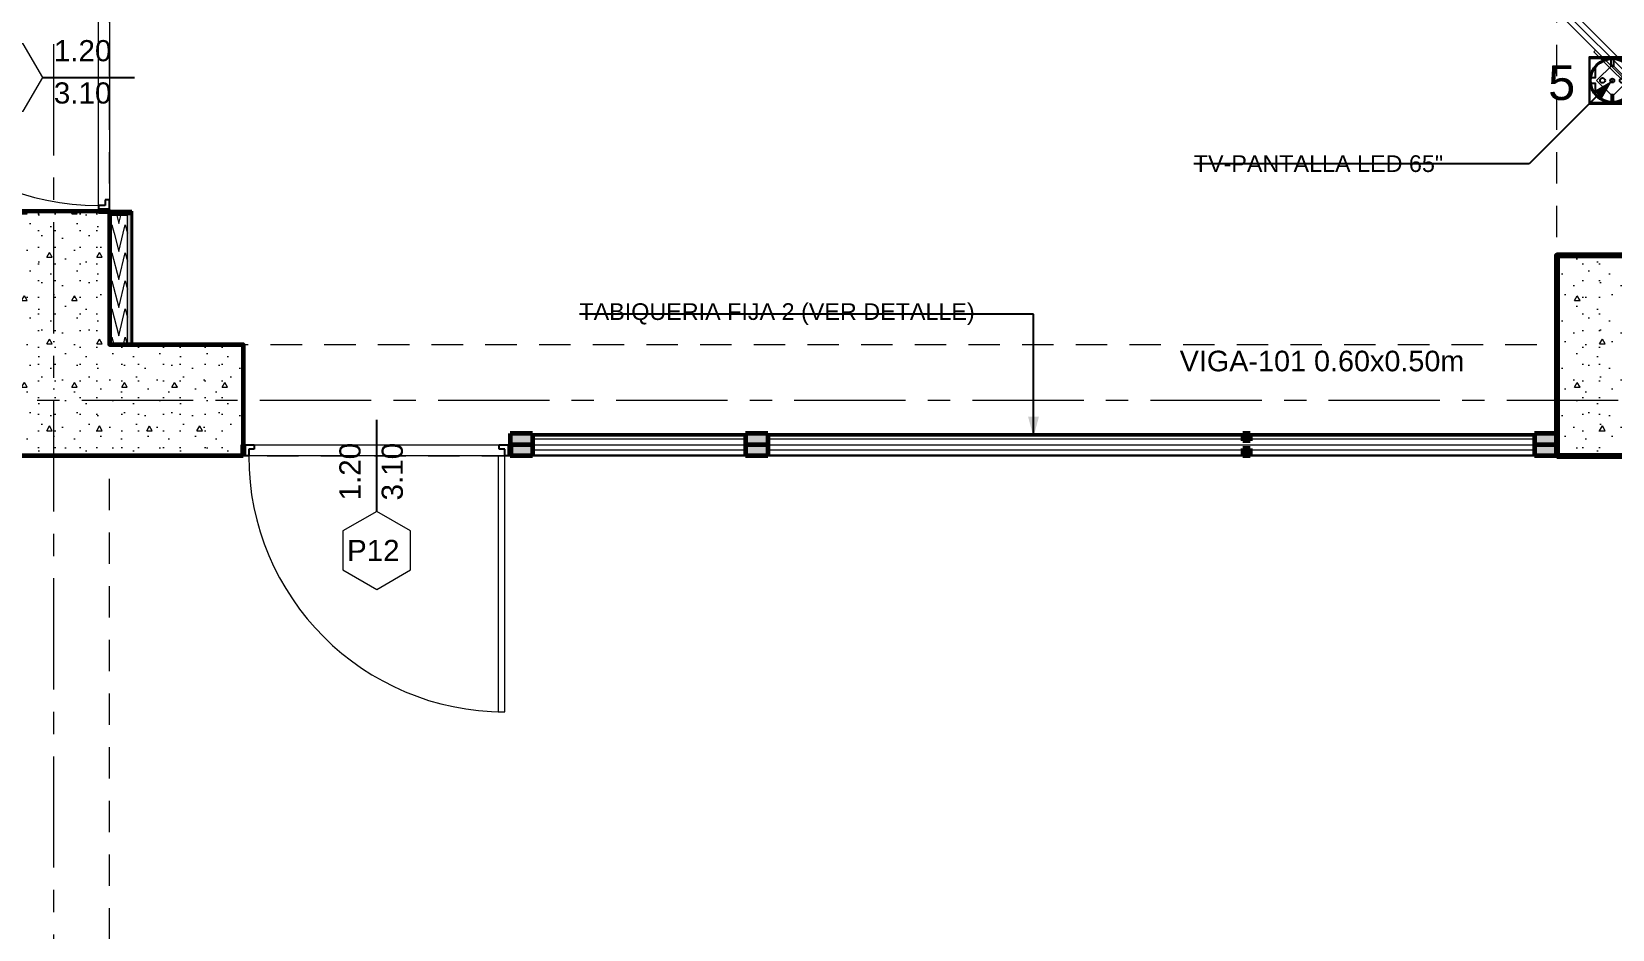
# Model space of a CAD drawing. Header units: inches. Extents: x -19 to 5698, y -728 to 92.
# Drawn here: x 393.22 to 400.32, y 27.57 to 31.61 of the extents above; entities that cross this region are included whole.
import ezdxf

# ---------------------------------------------------------------- set-up
doc = ezdxf.new("R2010")
doc.units = ezdxf.units.IN
doc.header["$MEASUREMENT"] = 0
doc.set_wipeout_variables(frame=1)
for name, pattern in [('HIDDEN', [0.375, 0.25, -0.125]), ('Hidden Line', [0.19561111164092998, 0.14111111164093, -0.05449999999999999]), ('Punto & Raya', [0.6499999999999999, 0.5, -0.07500000000000001, 0, -0.07500000000000001]), ('Wipeout_Contour', [1, 0, -1])]:
    doc.linetypes.add(name, pattern=pattern)
doc.layers.get('0').update_dxf_attribs({"color": 61})
doc.layers.add('00 conduct tomacorr', color=120, linetype='HIDDEN', lineweight=30)
doc.layers.add('00 IE LUZ EMERGENCIA', color=253, linetype='Continuous', lineweight=0)
for name, color, linetype in [('02 _ ARQ _ ALB _ Ejes Generales', 251, 'Continuous'), ('02 _ ARQ _ ALB _ Muros Interiores', 7, 'Continuous'), ('02 _ ARQ _ EQP _ Mobiliario interior', 7, 'Continuous'), ('02 _ ARQ _ ZON _ Espacio.3D', 7, 'Continuous'), ('08 _ STR _ EXT _ 06 Columnas', 7, 'Continuous'), ('08 _ STR _ EXT _ 09 Vigas', 251, 'Continuous'), ('Acabado - Muros', 7, 'Continuous'), ('Estructura - 04 MURO', 7, 'Continuous'), ('Notas - Etiquetas', 7, 'Continuous'), ('TOMA. SHUKO TECHO', 7, 'Continuous')]:
    doc.layers.add(name, color=color, linetype=linetype)
doc.styles.add('Annotative', font='arial.ttf')
doc.styles.add('Estilo_Generado_4', font='swisse.ttf')
doc.dimstyles.new('Estilo_Generado__8', dxfattribs={"dimtxt": 0.18, "dimasz": 0.0912, "dimexe": 0.18, "dimexo": 0.0625, "dimgap": 0, "dimtad": 0, "dimtih": 1, "dimtoh": 1, "dimdec": 4, "dimzin": 0, "dimdsep": 46, "dimcen": 0.09, "dimadec": 0, "dimazin": 0, "dimtfac": 1, "dimtdec": 4, "dimtmove": 0, "dimatfit": 3, "dimldrblk": 'ARROWHEAD_5', "dimfxl": 1, "dimtolj": 1, "dimtzin": 0, "dimarcsym": 0})
pattern_1 = [(0, (370.0000762104419, 1.697355855867499e-08), (0, 0.3897114317029987), [0.024375, -0.200625]), (0, (370.1125762104421, 0.1948557248573936), (0, 0.3897114317029987), [0.024375, -0.200625]), (60.00000000000014, (370.0000762104419, 1.697355855867499e-08), (-0.3375000000000016, 0.1948557158514986), [0.024375, -0.200625]), (60.00000000000014, (370.2250762104418, 1.697355855867499e-08), (-0.3375000000000016, 0.1948557158514986), [0.024375, -0.200625]), (120.0000000000003, (370.0244512095478, 1.697355855867499e-08), (0.3375000000000002, 0.1948557158515009), [0.02437499999999999, -0.2006249999999999]), (120.0000000000003, (370.2494512140183, 1.697355855867499e-08), (0.3375000000000002, 0.1948557158515009), [0.02437499999999999, -0.2006249999999999]), (0, (370.0000762104419, 0.03750001697355856), (0, 0.075), [0, -0.075, 0, -0.1125]), (44.99999999999999, (370.0375762104418, 0.03750001697355856), (-0.05303300858899104, 0.05303300858899108), [0, -0.05624999999999999, 0, -0.09375])]
pattern_2 = [(0, (370.0000762104419, 1.697355855867499e-08), (0, 0.0300000011921), [])]

# ---------------------------------------------------------------- blocks, each defined once
blk = doc.blocks.new('*X256', base_point=(3216.236096783851, 0))
at = {"layer": 'Estructura - 04 MURO', "color": 9, "linetype": 'Continuous', "lineweight": 5}
for p, q in [((3239.807310342504, 30.70011134548571), (3239.807686443926, 30.70172990826581)), ((3239.821968189208, 30.71601165354765), (3239.826228663913, 30.70011134548571)), ((3239.867310342504, 30.70011134548571), (3239.876096783851, 30.73792403665329)), ((3239.876096783851, 30.73792403665329), (3239.886067881146, 30.70071139493928))]:
    blk.add_line(p, q, dxfattribs=at)
blk = doc.blocks.new('*X257', base_point=(3216.236096783851, 0))
at = {"layer": 'Estructura - 04 MURO', "color": 9, "linetype": 'Continuous', "lineweight": 5}
for p, q in [((3239.838554326765, 30.78011134548578), (3239.848230332625, 30.744)), ((3239.848230332625, 30.744), (3239.856621436492, 30.78011134548578)), ((3239.807686443926, 30.70172990826581), (3239.816096783851, 30.73792403665329)), ((3239.816096783851, 30.73792403665329), (3239.821968189208, 30.71601165354765))]:
    blk.add_line(p, q, dxfattribs=at)
blk = doc.blocks.new('*X258', base_point=(3216.236096783851, 0))
at = {"layer": 'Estructura - 04 MURO', "color": 9, "linetype": 'Continuous', "lineweight": 5}
for p, q in [((3239.806067874064, 30.69476434850034), (3239.807310341635, 30.70011134174463)), ((3239.826228664915, 30.70011134174463), (3239.848230332625, 30.61800000000001)), ((3239.848230332625, 30.61800000000001), (3239.867310341634, 30.70011134174463)), ((3239.806067874064, 30.56876434850034), (3239.816096783851, 30.6119240366533)), ((3239.816096783851, 30.6119240366533), (3239.848230332625, 30.49200000000001)), ((3239.848230332625, 30.49200000000001), (3239.876096783851, 30.6119240366533)), ((3239.876096783851, 30.6119240366533), (3239.886067875563, 30.57471141577757)), ((3239.806067874064, 30.44276434850034), (3239.816096783851, 30.4859240366533)), ((3239.816096783851, 30.4859240366533), (3239.848230332625, 30.36600000000001)), ((3239.848230332625, 30.36600000000001), (3239.876096783851, 30.4859240366533)), ((3239.876096783851, 30.4859240366533), (3239.886067875563, 30.44871141577757)), ((3239.806067874064, 30.31676434850034), (3239.816096783851, 30.3599240366533)), ((3239.816096783851, 30.3599240366533), (3239.848230332625, 30.24000000000001)), ((3239.848230332625, 30.24000000000001), (3239.876096783851, 30.3599240366533)), ((3239.876096783851, 30.3599240366533), (3239.886067875563, 30.32271141577757)), ((3239.808218930638, 30.20002147942529), (3239.816096783851, 30.2339240366533)), ((3239.816096783851, 30.2339240366533), (3239.825182208769, 30.20001676925174)), ((3239.868215059615, 30.20000482037049), (3239.876096783851, 30.2339240366533)), ((3239.876096783851, 30.2339240366533), (3239.885186673169, 30.20000010788245))]:
    blk.add_line(p, q, dxfattribs=at)
blk = doc.blocks.new('ARROWHEAD_5')
at = {"linetype": 'Continuous', "lineweight": 0}
blk.add_hatch(color=0, dxfattribs=at).paths.add_polyline_path([(-1, 0.2679), (0, 0), (-1, -0.2679)])
at = {"color": 0, "linetype": 'Continuous', "lineweight": 0}
blk.add_line((0, 0), (-1, 0), dxfattribs=at)
blk = doc.blocks.new('TOMA. SHOKU TECHO')
at = {"true_color": 0x4554a5}
h = blk.add_hatch(dxfattribs=at)
h.set_pattern_fill('ANSI31', color=175, scale=0.6699999999999999)
h.set_pattern_definition([(45, (0, 0), (-1.504192900279083, 1.504192900279083), [])])
edge = h.paths.add_edge_path()
edge.add_arc((53448.70922166873, 40916.3602604441), 0.01114386347749486, 0, 360)
edge = h.paths.add_edge_path()
edge.add_arc((53448.70940179497, 40916.31596919159), 0.008972958655024857, 0, 360)
edge = h.paths.add_edge_path()
edge.add_arc((53448.70922166873, 40916.27203819154), 0.01114386347209954, 0, 360)
at = {"color": 5}
for points in [[(53448.8136455811, 40916.21136515401), (53448.8136455811, 40916.51136515402), (53448.60479775638, 40916.51136515402), (53448.60479775638, 40916.21136515401), (53448.8136455811, 40916.21136515401)], [(53448.6047977574, 40916.41942571459), (53448.6047977574, 40916.21287292105), (53448.81364558211, 40916.21287292105), (53448.81364558211, 40916.41942571459), (53448.6047977574, 40916.41942571459)], [(53448.6082403082, 40916.41713068356), (53448.81020302926, 40916.41713068356), (53448.81020302926, 40916.21516795208), (53448.6082403082, 40916.21516795208), (53448.6082403082, 40916.41713068356)], [(53448.65235337933, 40916.39392419832), (53448.69761347801, 40916.39392419832), (53448.69761347801, 40916.41179545916)], [(53448.72082985945, 40916.41179545916), (53448.72082985945, 40916.39392419832), (53448.76608995897, 40916.39392419832)], [(53448.6130486636, 40916.32195341338), (53448.64537661875, 40916.32195341338), (53448.64537661875, 40916.31034522227), (53448.6130486636, 40916.31034522227)], [(53448.80539467387, 40916.32195341338), (53448.77306672077, 40916.32195341338), (53448.77306672077, 40916.31034522227), (53448.80539467387, 40916.31034522227)], [(53448.65235337868, 40916.23837443731), (53448.69761347802, 40916.23837443731), (53448.69761347801, 40916.22050317647)], [(53448.72082985945, 40916.22050317647), (53448.72082985945, 40916.23837443731), (53448.76608996018, 40916.23837443731)]]:
    blk.add_lwpolyline(points, dxfattribs=at)
for centre, radius in [((53448.70922166873, 40916.31614931788), 0.1009912627321158), ((53448.70922166873, 40916.31614931788), 0.09634798627768383), ((53448.70922166873, 40916.3602604441), 0.01114386347749486), ((53448.70940179497, 40916.31596919159), 0.008972958655024857), ((53448.70922166873, 40916.27203819154), 0.01114386347209954)]:
    blk.add_circle(centre, radius, dxfattribs=at)
at = {"color": 244, "true_color": 0x991b1e}
blk.add_text('T', height=0.1004643857377232, rotation=90, dxfattribs=at).set_placement((53448.75470841997, 40916.42134817586))

msp = doc.modelspace()

# ---------------------------------------------------------------- hatches: boundary and pattern name
at = {"layer": '08 _ STR _ EXT _ 06 Columnas', "linetype": 'Continuous', "lineweight": 9}
h = msp.add_hatch(dxfattribs=at)
h.set_pattern_fill('HORMIGÓN_EN_MASA_0002', style=0, pattern_type=2)
h.set_pattern_definition(pattern_1)
h.paths.add_polyline_path([(394.1700471630415, 29.7000003216362), (394.170047163042, 30.19985548956805), (393.5700473077368, 30.20002208735171), (393.5700473077372, 30.80011136245927), (393.0700473158818, 30.80016399266724), (393.0700473158809, 29.70000032163695)])
h = msp.add_hatch(dxfattribs=at)
h.set_pattern_fill('HORMIGÓN_EN_MASA_0002', style=0, pattern_type=2)
h.set_pattern_definition(pattern_1)
h.paths.add_polyline_path([(400.0700621145561, 29.7000003216344), (400.5700622500485, 29.7000003216344), (400.5700622500485, 30.60000097444821), (400.0700621145561, 30.60000097444821)])
at = {"layer": 'Estructura - 04 MURO', "linetype": 'Continuous', "lineweight": 9}
for points in [[(393.6500473021538, 30.80011136878805), (393.5700473006555, 30.80011136878805), (393.5700473006555, 30.78011136021658), (393.6500473021538, 30.78011136021658)], [(393.6700473107253, 30.78011136021658), (393.6500473021538, 30.78011136021658), (393.6500473021538, 30.19999988017357), (393.6700473107253, 30.19999432269848)], [(393.6500473077372, 30.78011136245931), (393.6700473077371, 30.78011136245931), (393.6700473077371, 30.80011136245932)], [(393.6500473077372, 30.78011136245931), (393.6700473077376, 30.80011136245935), (393.6500473077372, 30.80011136245935)]]:
    msp.add_hatch(color=250, dxfattribs=at).paths.add_polyline_path(points)

# ---------------------------------------------------------------- linework, layer by layer
at = {"layer": '00 conduct tomacorr'}
msp.add_arc((402.5725388089691, 34.52242228380248), 3.092525585590062, 204.9452754449632, 259.0154085682516, dxfattribs=at)
at = {"layer": '02 _ ARQ _ ALB _ Ejes Generales', "color": 251, "linetype": 'Punto & Raya', "lineweight": 13, "true_color": 0x636466}
for p, q in [((393.3200621196261, 3.050006308712348), (393.3200621196261, 44.9000002956354)), ((375.8454747626183, 29.95000032164161), (424.5700551342866, 29.95000032164161))]:
    msp.add_line(p, q, dxfattribs=at)
at = {"layer": '02 _ ARQ _ ALB _ Muros Interiores', "color": 152, "linetype": 'Continuous', "lineweight": 25}
for p, q in [((393.2700473077375, 31.40011136245927), (393.6825473077374, 31.40011136245927)), ((394.7700471630419, 29.45000032163695), (394.7700471630419, 29.86250032163695))]:
    msp.add_line(p, q, dxfattribs=at)
at = {"layer": '02 _ ARQ _ ALB _ Muros Interiores', "color": 165, "linetype": 'Continuous', "lineweight": 25}
for p, q in [((393.5500473077373, 30.82511136245927), (393.5200473077375, 30.82511136245927)), ((393.5200473077375, 30.82511136245927), (393.5200473077375, 30.80011136245927)), ((393.5700473077372, 30.85011136245927), (393.5500473077373, 30.85011136245927)), ((393.5500473077373, 30.85011136245927), (393.5500473077373, 30.82511136245927)), ((393.5700473077372, 30.80011136245927), (393.5700473077372, 30.85011136245927)), ((393.5200473077375, 30.80011136245927), (393.5700473077372, 30.80011136245927)), ((394.170047163042, 29.70000032163695), (394.170047163042, 29.75000032163695)), ((394.170047163042, 29.75000032163695), (394.2200471630417, 29.75000032163695)), ((394.2200471630417, 29.75000032163695), (394.2200471630417, 29.73000032163695)), ((395.3200471630421, 29.73000032163695), (395.3200471630421, 29.75000032163695)), ((395.3200471630421, 29.75000032163695), (395.3700471630418, 29.75000032163695)), ((395.3700471630418, 29.75000032163695), (395.3700471630418, 29.70000032163695)), ((394.1950471630421, 29.70000032163695), (394.170047163042, 29.70000032163695)), ((394.2200471630417, 29.73000032163695), (394.1950471630421, 29.73000032163695)), ((394.1950471630421, 29.73000032163695), (394.1950471630421, 29.70000032163695)), ((395.3450471630417, 29.73000032163695), (395.3200471630421, 29.73000032163695)), ((395.3450471630417, 29.70000032163695), (395.3450471630417, 29.73000032163695)), ((395.3700471630418, 29.70000032163695), (395.3450471630417, 29.70000032163695))]:
    msp.add_line(p, q, dxfattribs=at)
at = {"layer": '02 _ ARQ _ ALB _ Muros Interiores', "color": 7, "linetype": 'Continuous', "lineweight": 80}
for p, q in [((393.5700473077372, 30.80011136245927), (393.5200473077375, 30.80011136245927)), ((393.5700473077372, 30.80011136245927), (393.5200473077375, 30.80011136245927)), ((393.5700473077372, 30.80011136245927), (393.5200473077375, 30.80011136245927)), ((394.170047163042, 29.75000032163695), (394.170047163042, 29.70000032163695)), ((394.170047163042, 29.75000032163695), (394.170047163042, 29.70000032163695)), ((394.170047163042, 29.75000032163695), (394.170047163042, 29.70000032163695)), ((395.3700471630418, 29.75000032163695), (395.3700471630418, 29.70000032163695)), ((395.3700471630418, 29.75000032163695), (395.3700471630418, 29.70000032163695)), ((395.3700471630418, 29.75000032163695), (395.3700471630418, 29.70000032163695))]:
    msp.add_line(p, q, dxfattribs=at)
at = {"layer": '02 _ ARQ _ ALB _ Muros Interiores', "color": 165, "linetype": 'Continuous', "lineweight": 15}
for p, q in [((395.3450471630417, 29.70000032163695), (395.315047163042, 29.70000032163695)), ((395.315047163042, 29.70000032163695), (395.315047163042, 28.55000032163695)), ((395.3450471630417, 28.55000032163695), (395.3450471630417, 29.70000032163695)), ((395.315047163042, 28.55000032163695), (395.3450471630417, 28.55000032163695))]:
    msp.add_line(p, q, dxfattribs=at)
at = {"layer": '02 _ ARQ _ ALB _ Muros Interiores', "color": 251, "linetype": 'Continuous', "lineweight": 13, "flags": 128}
for points in [[(392.9200473077371, 31.40011136245927), (393.0075473077372, 31.24855691679699), (393.1825473077374, 31.24855691679699), (393.2700473077375, 31.40011136245927), (393.1825473077374, 31.55166580812154), (393.0075473077372, 31.55166580812154)], [(394.7700471630419, 29.10000032163694), (394.9216016087043, 29.18750032163695), (394.9216016087043, 29.36250032163695), (394.7700471630419, 29.45000032163695), (394.6184927173795, 29.36250032163695), (394.6184927173795, 29.18750032163695)]]:
    msp.add_lwpolyline(points, close=True, dxfattribs=at)
at = {"layer": '02 _ ARQ _ ALB _ Muros Interiores', "color": 165, "linetype": 'Continuous', "lineweight": 15}
for centre, radius in [((393.5200473077375, 31.97511136245927), 1.15), ((395.3450471630417, 29.70000032163695), 1.149999999999999)]:
    msp.add_arc(centre, radius, 180, 270, dxfattribs=at)
at = {"layer": '02 _ ARQ _ EQP _ Mobiliario interior', "color": 175, "linetype": 'Continuous', "lineweight": 13}
msp.add_line((399.8449707505306, 31.95676855821088), (400.8902248704312, 30.91167413208016), dxfattribs=at)
at = {"layer": '02 _ ARQ _ EQP _ Mobiliario interior', "color": 175, "linetype": 'Continuous', "lineweight": 13, "flags": 128}
for points in [[(399.8626470695094, 31.97444757818798), (400.90790118941, 30.92935315205727), (400.8902248704312, 30.91167413208016), (400.6112350214771, 31.15526871863574), (400.0886079615266, 31.67781593170109), (399.8449707505306, 31.95676855821088)], [(400.2438473716393, 31.5226002390427), (400.4559956113644, 31.31048441129412), (400.4489250837728, 31.30341280330328), (400.2367768440477, 31.51552863105186)], [(400.3198663472413, 31.45719866911964), (400.3905824271496, 31.38649339320345), (400.3198771512334, 31.31577731329502), (400.249161071325, 31.38648258921122)]]:
    msp.add_lwpolyline(points, close=True, dxfattribs=at)
at = {"layer": '02 _ ARQ _ ZON _ Espacio.3D', "color": 254, "linetype": 'Continuous', "lineweight": 0, "flags": 128}
for points in [[(407.0700621047754, 39.40000029563056), (406.8700471599318, 39.4000003766991), (406.8700471598354, 39.75049862504318), (405.6791387396438, 39.75049862790377), (405.677486650643, 40.90000649168866), (400.8252900988841, 40.90000644920668), (400.8252901120177, 39.90000029373129), (400.9700621145639, 39.90000029563262), (400.9700621145635, 39.40000029563277), (400.5700621145634, 39.40000029563308), (400.5700621145638, 39.0000002956329), (400.0700621145634, 39.00000029563324), (400.0700621145634, 39.65000029563293), (393.570062119637, 39.65000029563514), (393.5700473077368, 30.20002208735171), (394.170047163042, 30.19985548956805), (394.170047163042, 29.74985548956805), (400.0700331923349, 29.75000025030533), (400.0700621145561, 30.60000097444821), (400.5700622500485, 30.60000097444821), (400.5700331923349, 29.75000025030556), (407.0696833399793, 29.75000025030556)], [(393.0700473158818, 30.80016399266724), (393.5200840628286, 30.80011156596124), (393.520084062834, 39.0000003619866), (393.070062119637, 39.00000029563557)], [(421.420077084535, 26.99999999187103), (421.4200770845359, 29.70000023508712), (393.0700473158809, 29.70000032163695)]]:
    msp.add_lwpolyline(points, dxfattribs=at)
at = {"layer": '08 _ STR _ EXT _ 06 Columnas', "color": 7, "linetype": 'Continuous', "lineweight": 60, "flags": 128}
msp.add_lwpolyline([(394.1700471630415, 29.7000003216362), (393.0700473158809, 29.70000032163695), (393.0700473158818, 30.80016399266724), (393.5700473077372, 30.80011136245927), (393.5700473077368, 30.20002208735171), (394.170047163042, 30.19985548956805)], close=True, dxfattribs=at)
at = {"layer": '08 _ STR _ EXT _ 06 Columnas', "color": 7, "linetype": 'Continuous', "lineweight": 80, "flags": 128}
msp.add_lwpolyline([(400.0700621145561, 29.7000003216344), (400.5700622500485, 29.7000003216344), (400.5700622500485, 30.60000097444821), (400.0700621145561, 30.60000097444821)], close=True, dxfattribs=at)
at = {"layer": '08 _ STR _ EXT _ 09 Vigas', "color": 251, "linetype": 'Hidden Line', "lineweight": 13, "true_color": 0x636466}
for p, q in [((393.5700621196338, 30.20000032163678), (393.570062119637, 39.40000029563514)), ((400.0700551383866, 30.20000033279388), (400.0700551383898, 39.40000029563293)), ((393.5700620781954, 30.20000032163678), (400.0700551383866, 30.20000032163457)), ((393.5700621196297, 17.40000014876409), (393.5700621196338, 29.70000032163678)), ((400.5700551383866, 29.7000003216344), (400.0700551383866, 29.70000032163457))]:
    msp.add_line(p, q, dxfattribs=at)
at = {"layer": 'Acabado - Muros', "color": 7, "linetype": 'Continuous', "lineweight": 60}
for p, q in [((395.3700469257042, 29.80000069774836), (395.3700469257042, 29.75000069774836)), ((395.3700470733165, 29.75000032163459), (395.3700470733165, 29.70000032163459)), ((400.0700619437539, 29.8000020854453), (400.0700619437539, 29.7500020854453)), ((400.0700621983119, 29.75000032163458), (400.0700621983119, 29.70000032163458))]:
    msp.add_line(p, q, dxfattribs=at)
at = {"layer": 'Estructura - 04 MURO', "color": 143, "linetype": 'Continuous', "lineweight": 5}
for p, q in [((393.6500473021538, 30.78011136021658), (393.5700473006555, 30.78011136021658)), ((393.6500473021538, 30.70011135871819), (393.6500473021538, 30.78011136021658)), ((393.6500473021538, 30.70011135871819), (393.6500473021538, 30.78011136021658)), ((393.6500473021538, 30.19999988017357), (393.6500473021538, 30.70011135871819))]:
    msp.add_line(p, q, dxfattribs=at)
at = {"layer": 'Estructura - 04 MURO', "color": 7, "linetype": 'Continuous', "lineweight": 40, "flags": 128}
for points in [[(393.6700473077371, 30.80011136245932), (393.5700473077372, 30.80011136245927)], [(393.6700473077371, 30.80011136245932), (393.6700473077371, 30.78011136245932)], [(393.6700473077371, 30.19985548956805), (393.6700473077371, 30.78011136245932)]]:
    msp.add_lwpolyline(points, dxfattribs=at)

# ---------------------------------------------------------------- block references
at = {"layer": 'Estructura - 04 MURO', "color": 7, "lineweight": 80}
for name in ['*X257', '*X258', '*X256']:
    msp.add_blockref(name, (370.0000762104419, 1.697355855867499e-08), dxfattribs=at)
at = {"layer": 'TOMA. SHUKO TECHO', "rotation": 270}
msp.add_blockref('TOMA. SHOKU TECHO', (-40515.99627857324, 53480.09570965013), dxfattribs=at)

# ---------------------------------------------------------------- texts
at = {"layer": '00 IE LUZ EMERGENCIA', "style": 'Annotative'}
msp.add_attdef('5', (400.0315812129697, 31.29879231436939, 4.350547374548652e-06), '', height=0.1562228160763517, dxfattribs=at)
at = {"layer": '02 _ ARQ _ ALB _ Muros Interiores', "color": 5, "lineweight": 25, "char_height": 0.095, "attachment_point": 7, "style": 'Estilo_Generado_4'}
for s, insert in [('\\A1;{\\pql;\\pt0;\\fSwis721 Ex BT|b0|i0|c0|p34;1.20\\fSwis721 Ex BT|b0|i0|c0|p34;\\A1{\\H.66x;\\S^  ;}\\fSwis721 Ex BT|b0|i0|c0|p34;\\fSwis721 Ex BT|b0|i0|c0|p34;}', (393.3200473077372, 31.44513614817355)), ('\\A1;{\\pql;\\pt0;\\fSwis721 Ex BT|b0|i0|c0|p34;3.10\\fSwis721 Ex BT|b0|i0|c0|p34;\\A1{\\H.66x;\\S^  ;}\\fSwis721 Ex BT|b0|i0|c0|p34;\\fSwis721 Ex BT|b0|i0|c0|p34;}', (393.3200473077372, 31.25513614817356)), ('\\A1;{\\pql;\\pt0;\\fSwis721 Ex BT|b0|i0|c0|p34;P12\\fSwis721 Ex BT|b0|i0|c0|p34;\\fSwis721 Ex BT|b0|i0|c0|p34;\\fSwis721 Ex BT|b0|i0|c0|p34;}', (394.6367214130419, 29.22750053592266))]:
    msp.add_mtext(s, dxfattribs=dict(at, insert=insert))
at = {"layer": '02 _ ARQ _ ALB _ Muros Interiores', "color": 5, "lineweight": 25, "char_height": 0.095, "attachment_point": 7, "rotation": 90, "style": 'Estilo_Generado_4'}
for s, insert in [('\\A1;{\\pql;\\pt0;\\fSwis721 Ex BT|b0|i0|c0|p34;1.20\\fSwis721 Ex BT|b0|i0|c0|p34;\\A1{\\H.66x;\\S^  ;}\\fSwis721 Ex BT|b0|i0|c0|p34;\\fSwis721 Ex BT|b0|i0|c0|p34;}', (394.7250223773276, 29.50000032163695)), ('\\A1;{\\pql;\\pt0;\\fSwis721 Ex BT|b0|i0|c0|p34;3.10\\fSwis721 Ex BT|b0|i0|c0|p34;\\A1{\\H.66x;\\S^  ;}\\fSwis721 Ex BT|b0|i0|c0|p34;\\fSwis721 Ex BT|b0|i0|c0|p34;}', (394.9150223773277, 29.50000032163695))]:
    msp.add_mtext(s, dxfattribs=dict(at, insert=insert))
at = {"layer": 'Notas - Etiquetas', "color": 5, "linetype": 'Continuous', "lineweight": 35, "insert": (398.4397076453938, 31.01232962765331), "char_height": 0.07500000000000001, "attachment_point": 4, "style": 'Estilo_Generado_4'}
msp.add_mtext('\\A1;{\\pql;\\fSwis721 Ex BT|b0|i0|c0|p34;TV-PANTALLA LED 65"}', dxfattribs=at)
at = {"layer": 'Notas - Etiquetas', "color": 171, "linetype": 'Continuous', "lineweight": 13, "insert": (395.6804539657473, 30.33682340338511), "char_height": 0.07500000000000001, "attachment_point": 4, "rotation": 1.6916792253085545e-05, "style": 'Estilo_Generado_4'}
msp.add_mtext('\\A1;{\\pql;\\fSwis721 Ex BT|b0|i0|c0|p34;TABIQUERIA FIJA 2 (VER DETALLE)\\fSwis721 Ex BT|b0|i0|c0|p34; }', dxfattribs=at)
at = {"layer": 'Notas - Etiquetas', "color": 171, "linetype": 'Continuous', "lineweight": 13, "insert": (398.3766263819275, 30.17243003592035), "char_height": 0.09250000000000001, "attachment_point": 1, "style": 'Estilo_Generado_4'}
msp.add_mtext('\\A1;{\\pql;\\fSwis721 Ex BT|b0|i0|c0|p34;VIGA-101\\fSwis721 Ex BT|b0|i0|c0|p34; \\fSwis721 Ex BT|b0|i0|c0|p34;0.60\\fSwis721 Ex BT|b0|i0|c0|p34;x\\fSwis721 Ex BT|b0|i0|c0|p34;0.50\\fSwis721 Ex BT|b0|i0|c0|p34;m}', dxfattribs=at)

# ---------------------------------------------------------------- leaders
at = {"layer": 'Notas - Etiquetas', "color": 144, "linetype": 'Continuous', "lineweight": 13, "annotation_type": 0, "has_hookline": 1, "hookline_direction": 1, "text_width": 1.25709939148073}
msp.add_leader([(400.3198717492373, 31.38648799120733), (399.9466904571118, 31.01232962765331), (398.4397076453938, 31.01232962765331)], dimstyle='Estilo_Generado__8', dxfattribs=at)

# ---------------------------------------------------------------- next in the draw order: wipeouts: each hides what was drawn before it
at = {"color": 254, "linetype": 'Wipeout_Contour', "lineweight": 0, "ltscale": 12969.2833440799}
msp.add_wipeout([(395.4700470672096, 29.75000032791121), (395.4700470672096, 29.700000321634594), (396.42698888740046, 29.700000321634594), (396.42698888740046, 29.75000032791121)], dxfattribs=at).dxf.layer = 'Acabado - Muros'
at = {"color": 254, "linetype": 'Wipeout_Contour', "lineweight": 0, "ltscale": 19464.98073727224}
msp.add_wipeout([(396.5269888730281, 29.750000329879533), (396.5269888730281, 29.70000032163458), (398.66048889296684, 29.70000032163458), (398.66048889296684, 29.733000312871557), (398.6769888724438, 29.733000312871557), (398.6769888724438, 29.750000329879533)], dxfattribs=at).dxf.layer = 'Acabado - Muros'

# ---------------------------------------------------------------- next in the draw order: linework, layer by layer
at = {"layer": 'Acabado - Muros', "color": 251, "linetype": 'Continuous', "lineweight": 13, "flags": 128}
for points in [[(395.4700470672096, 29.75000032163459), (396.4269888842036, 29.75000032163459)], [(395.4700470672096, 29.70000032163459), (396.4269888842055, 29.70000032163459)]]:
    msp.add_lwpolyline(points, dxfattribs=at)

# ---------------------------------------------------------------- next in the draw order: leaders
at = {"layer": 'Notas - Etiquetas', "color": 144, "linetype": 'Continuous', "lineweight": 13, "annotation_type": 0, "has_hookline": 1, "hookline_direction": 1, "text_width": 1.94817444219067, "horizontal_direction": (0.9999999999999566, 2.952537236922084e-07, 0)}
msp.add_leader([(397.7200546284648, 29.78500139159688), (397.7200544628317, 30.33682399057834), (395.6804539657473, 30.33682340338511)], dimstyle='Estilo_Generado__8', dxfattribs=at)

# ---------------------------------------------------------------- next in the draw order: wipeouts: each hides what was drawn before it
at = {"color": 254, "linetype": 'Wipeout_Contour', "lineweight": 0, "ltscale": 19473.8916413287}
msp.add_wipeout([(398.6769888818792, 29.73300031698541), (398.6934888795547, 29.73300031698541), (398.6934888795547, 29.700000321634583), (399.9700618832019, 29.700000321634583), (399.9700618832019, 29.750000326417155), (398.6769888818792, 29.750000326417155)], dxfattribs=at).dxf.layer = 'Acabado - Muros'

# ---------------------------------------------------------------- next in the draw order: linework, layer by layer
at = {"layer": 'Acabado - Muros', "color": 251, "linetype": 'Continuous', "lineweight": 13, "flags": 128}
for points in [[(396.5269888842054, 29.75000032163459), (398.6769888842041, 29.75000032163458), (399.9700618832021, 29.75000032163458)], [(396.5269888842035, 29.70000032163459), (398.6604888842035, 29.70000032163458)], [(398.6934888842015, 29.70000032163458), (399.9700618832021, 29.70000032163458)]]:
    msp.add_lwpolyline(points, dxfattribs=at)

# ---------------------------------------------------------------- next in the draw order: wipeouts: each hides what was drawn before it
at = {"color": 254, "linetype": 'Wipeout_Contour', "lineweight": 0, "ltscale": 12969.28297706224}
msp.add_wipeout([(396.4269888842043, 29.70500032163458), (396.4269888842043, 29.72500032163458), (395.47004700614184, 29.72500032163458), (395.47004700614184, 29.70500032163458)], dxfattribs=at).dxf.layer = 'Acabado - Muros'

# ---------------------------------------------------------------- next in the draw order: hatches: boundary and pattern name
at = {"layer": 'Acabado - Muros', "linetype": 'Continuous', "lineweight": 0}
msp.add_hatch(color=254, dxfattribs=at).paths.add_polyline_path([(395.4700470733164, 29.70000032163459), (395.4700470733164, 29.75000032163459), (395.3700470733165, 29.75000032163459), (395.3700470733165, 29.70000032163459)])

# ---------------------------------------------------------------- next in the draw order: linework, layer by layer
at = {"layer": 'Acabado - Muros', "color": 7, "linetype": 'Continuous', "lineweight": 60}
for p, q in [((395.4700470733164, 29.75000032163459), (395.3700470733165, 29.75000032163459)), ((395.4700470733164, 29.75000032163459), (395.4700470733164, 29.70000032163459)), ((396.4269888842041, 29.75000032163459), (396.4269888842041, 29.70000032163459)), ((395.4700470733164, 29.70000032163459), (395.3700470733165, 29.70000032163459))]:
    msp.add_line(p, q, dxfattribs=at)
at = {"layer": 'Acabado - Muros', "color": 7, "linetype": 'Continuous', "lineweight": 13, "flags": 128}
msp.add_lwpolyline([(396.4269888842041, 29.70500032163458), (396.4269888842041, 29.72500032163458), (395.4700470061416, 29.72500032163458), (395.4700470061416, 29.70500032163458)], close=True, dxfattribs=at)

# ---------------------------------------------------------------- next in the draw order: wipeouts: each hides what was drawn before it
at = {"color": 254, "linetype": 'Wipeout_Contour', "lineweight": 0, "ltscale": 12975.86358123034}
msp.add_wipeout([(398.6604888842039, 29.70500032163458), (398.6604888842039, 29.72500032163458), (396.526988884204, 29.72500032163458), (396.526988884204, 29.705000321634582)], dxfattribs=at).dxf.layer = 'Acabado - Muros'

# ---------------------------------------------------------------- next in the draw order: hatches: boundary and pattern name
at = {"layer": 'Acabado - Muros', "linetype": 'Continuous', "lineweight": 0}
msp.add_hatch(color=254, dxfattribs=at).paths.add_polyline_path([(396.526988884204, 29.75000032163459), (396.4269888842041, 29.75000032163459), (396.4269888842041, 29.70000032163459), (396.526988884204, 29.70000032163459)])

# ---------------------------------------------------------------- next in the draw order: linework, layer by layer
at = {"layer": 'Acabado - Muros', "color": 7, "linetype": 'Continuous', "lineweight": 60}
for p, q in [((396.526988884204, 29.75000032163459), (396.4269888842041, 29.75000032163459)), ((396.526988884204, 29.75000032163459), (396.526988884204, 29.70000032163459)), ((396.526988884204, 29.70000032163459), (396.4269888842041, 29.70000032163459))]:
    msp.add_line(p, q, dxfattribs=at)
at = {"layer": 'Acabado - Muros', "color": 7, "linetype": 'Continuous', "lineweight": 13, "flags": 128}
msp.add_lwpolyline([(398.6604888842039, 29.70500032163458), (398.6604888842039, 29.72500032163458), (396.526988884204, 29.72500032163458), (396.526988884204, 29.70500032163458)], close=True, dxfattribs=at)

# ---------------------------------------------------------------- next in the draw order: wipeouts: each hides what was drawn before it
at = {"color": 254, "linetype": 'Wipeout_Contour', "lineweight": 0, "ltscale": 12969.28517886875}
msp.add_wipeout([(395.4700469212753, 29.800000723626216), (395.470046937025, 29.750000727273733), (396.42698886870994, 29.7500010265176), (396.42698886870994, 29.800001022870084)], dxfattribs=at).dxf.layer = 'Acabado - Muros'
at = {"color": 254, "linetype": 'Wipeout_Contour', "lineweight": 0, "ltscale": 12982.81543827678}
msp.add_wipeout([(399.97006201449796, 29.70500032163457), (399.97006201449796, 29.725000321634575), (398.6934888842041, 29.725000321634575), (398.6934888842041, 29.70500032163457)], dxfattribs=at).dxf.layer = 'Acabado - Muros'

# ---------------------------------------------------------------- next in the draw order: hatches: boundary and pattern name
at = {"layer": 'Acabado - Muros', "linetype": 'Continuous', "lineweight": 0}
for points in [[(399.970062198312, 29.70000032163458), (400.0700621983119, 29.70000032163458), (400.0700621983119, 29.75000032163458), (399.970062198312, 29.75000032163458)], [(398.6934888842038, 29.73300032163458), (398.6604888842039, 29.73300032163458), (398.6604888842039, 29.70000032163458), (398.6934888842038, 29.70000032163458)]]:
    msp.add_hatch(color=254, dxfattribs=at).paths.add_polyline_path(points)

# ---------------------------------------------------------------- next in the draw order: linework, layer by layer
at = {"layer": '08 _ STR _ EXT _ 09 Vigas', "color": 251, "linetype": 'Hidden Line', "lineweight": 13, "true_color": 0x636466}
msp.add_line((379.5700471594964, 29.70000032164153), (400.0700551383866, 29.70000032163457), dxfattribs=at)
at = {"layer": 'Acabado - Muros', "color": 7, "linetype": 'Continuous', "lineweight": 60}
for p, q in [((399.970062198312, 29.75000032163458), (399.970062198312, 29.70000032163458)), ((400.0700621983119, 29.75000032163458), (399.970062198312, 29.75000032163458)), ((398.6934888842038, 29.73300032163458), (398.6604888842039, 29.73300032163458)), ((398.6604888842039, 29.73300032163458), (398.6604888842039, 29.70000032163458)), ((398.6934888842038, 29.70000032163458), (398.6604888842039, 29.70000032163458)), ((398.6934888842038, 29.73300032163458), (398.6934888842038, 29.70000032163458)), ((400.0700621983119, 29.70000032163458), (399.970062198312, 29.70000032163458))]:
    msp.add_line(p, q, dxfattribs=at)
at = {"layer": 'Acabado - Muros', "color": 251, "linetype": 'Continuous', "lineweight": 13, "flags": 128}
for points in [[(395.4700469212753, 29.80000072727373), (396.4269888909403, 29.80000100981441)], [(395.4700469360382, 29.75000072727373), (396.4269888614162, 29.75000100981439)]]:
    msp.add_lwpolyline(points, dxfattribs=at)
at = {"layer": 'Acabado - Muros', "color": 7, "linetype": 'Continuous', "lineweight": 13, "flags": 128}
msp.add_lwpolyline([(399.9700620144981, 29.70500032163457), (399.9700620144981, 29.72500032163457), (398.6934888842043, 29.72500032163457), (398.6934888842043, 29.70500032163457)], close=True, dxfattribs=at)

# ---------------------------------------------------------------- next in the draw order: leaders
at = {"layer": 'Notas - Etiquetas', "color": 144, "linetype": 'Continuous', "lineweight": 13, "annotation_type": 0, "has_hookline": 1, "hookline_direction": 1, "text_width": 1.94817444219067}
msp.add_leader([(403.8200621096603, 29.71500032163458), (403.8200621096603, 29.30304916487947), (401.7804614442371, 29.30304916487947)], dimstyle='Estilo_Generado__8', dxfattribs=at)

# ---------------------------------------------------------------- next in the draw order: wipeouts: each hides what was drawn before it
at = {"color": 254, "linetype": 'Wipeout_Contour', "lineweight": 0, "ltscale": 12969.28554601236}
msp.add_wipeout([(396.42698885846244, 29.795001009814392), (395.4700469227512, 29.795000727273724), (395.47004692865653, 29.775000727273724), (396.42698886436733, 29.775001009814396)], dxfattribs=at).dxf.layer = 'Acabado - Muros'
at = {"color": 254, "linetype": 'Wipeout_Contour', "lineweight": 0, "ltscale": 19464.97732683975}
msp.add_wipeout([(398.6604888701852, 29.80000167847937), (396.5269888506989, 29.800001032811434), (396.5269888506989, 29.75000102457708), (398.67698888194195, 29.750001670245016), (398.67698888194195, 29.76700168724939), (398.6604888701852, 29.76700168724939)], dxfattribs=at).dxf.layer = 'Acabado - Muros'

# ---------------------------------------------------------------- next in the draw order: hatches: boundary and pattern name
at = {"layer": 'Acabado - Muros', "linetype": 'Continuous', "lineweight": 0}
msp.add_hatch(color=254, dxfattribs=at).paths.add_polyline_path([(395.4700469257041, 29.80000069774836), (395.3700469257042, 29.80000069774836), (395.3700469257042, 29.75000069774836), (395.4700469257041, 29.75000069774836)])
h = msp.add_hatch(dxfattribs=at)
h.set_pattern_fill('CONTRACHAPADO_0002', color=254, style=0, pattern_type=2)
h.set_pattern_definition(pattern_2)
h.paths.add_polyline_path([(396.4269888584627, 29.79500100981439), (395.4700469227514, 29.79500072727372), (395.4700469286568, 29.77500072727372), (396.4269888643676, 29.77500100981439)])

# ---------------------------------------------------------------- next in the draw order: linework, layer by layer
at = {"layer": 'Acabado - Muros', "color": 7, "linetype": 'Continuous', "lineweight": 60}
for p, q in [((395.4700469257041, 29.80000069774836), (395.3700469257042, 29.80000069774836)), ((395.4700469257041, 29.75000069774836), (395.3700469257042, 29.75000069774836)), ((395.4700469257041, 29.80000069774836), (395.4700469257041, 29.75000069774836)), ((396.4269888614149, 29.80000102457709), (396.4269888614149, 29.75000102457708))]:
    msp.add_line(p, q, dxfattribs=at)
at = {"layer": 'Acabado - Muros', "color": 7, "linetype": 'Continuous', "lineweight": 13, "flags": 128}
msp.add_lwpolyline([(396.4269888584627, 29.79500100981439), (396.4269888643676, 29.77500100981439), (395.4700469286568, 29.77500072727372), (395.4700469227514, 29.79500072727372)], close=True, dxfattribs=at)

# ---------------------------------------------------------------- next in the draw order: wipeouts: each hides what was drawn before it
at = {"color": 254, "linetype": 'Wipeout_Contour', "lineweight": 0, "ltscale": 19473.88823148825}
msp.add_wipeout([(398.67698887978514, 29.76700166526887), (398.67698887978514, 29.75000167413528), (399.9700619540884, 29.750002064418847), (399.97006193457383, 29.800002053263785), (398.6934888591266, 29.800001682494397), (398.6934888591266, 29.76700166526887)], dxfattribs=at).dxf.layer = 'Acabado - Muros'

# ---------------------------------------------------------------- next in the draw order: linework, layer by layer
at = {"layer": 'Acabado - Muros', "color": 251, "linetype": 'Continuous', "lineweight": 13, "flags": 128}
for points in [[(396.5269888318894, 29.75000103933976), (398.676988871749, 29.75000167413528), (399.9700619540881, 29.75000205591992)], [(396.5269888614152, 29.80000103933977), (398.6604888662887, 29.8000016692636)], [(398.6934888614151, 29.80000167900697), (399.9700619393252, 29.80000205591992)]]:
    msp.add_lwpolyline(points, dxfattribs=at)

# ---------------------------------------------------------------- next in the draw order: wipeouts: each hides what was drawn before it
at = {"color": 254, "linetype": 'Wipeout_Contour', "lineweight": 0, "ltscale": 12975.86614899792}
msp.add_wipeout([(398.66048885846226, 29.79500166926358), (396.52698885846235, 29.79500103933976), (396.52698886436724, 29.77500103933976), (398.66048886436715, 29.775001669263585)], dxfattribs=at).dxf.layer = 'Acabado - Muros'

# ---------------------------------------------------------------- next in the draw order: hatches: boundary and pattern name
at = {"layer": 'Acabado - Muros', "linetype": 'Continuous', "lineweight": 0}
msp.add_hatch(color=254, dxfattribs=at).paths.add_polyline_path([(396.5269888614152, 29.75000102457708), (396.5269888614152, 29.80000102457709), (396.4269888614149, 29.80000102457709), (396.4269888614149, 29.75000102457708)])
h = msp.add_hatch(dxfattribs=at)
h.set_pattern_fill('CONTRACHAPADO_0002', color=254, style=0, pattern_type=2)
h.set_pattern_definition(pattern_2)
h.paths.add_polyline_path([(398.6604888584625, 29.79500166926358), (396.5269888584626, 29.79500103933976), (396.5269888643675, 29.77500103933976), (398.6604888643674, 29.77500166926359)])

# ---------------------------------------------------------------- next in the draw order: linework, layer by layer
at = {"layer": 'Acabado - Muros', "color": 7, "linetype": 'Continuous', "lineweight": 60}
for p, q in [((396.5269888614152, 29.80000102457709), (396.4269888614149, 29.80000102457709)), ((396.5269888614152, 29.75000102457708), (396.4269888614149, 29.75000102457708)), ((396.5269888614152, 29.80000102457709), (396.5269888614152, 29.75000102457708))]:
    msp.add_line(p, q, dxfattribs=at)
at = {"layer": 'Acabado - Muros', "color": 7, "linetype": 'Continuous', "lineweight": 13, "flags": 128}
msp.add_lwpolyline([(398.6604888584625, 29.79500166926358), (398.6604888643674, 29.77500166926359), (396.5269888643675, 29.77500103933976), (396.5269888584626, 29.79500103933976)], close=True, dxfattribs=at)

# ---------------------------------------------------------------- next in the draw order: wipeouts: each hides what was drawn before it
at = {"color": 254, "linetype": 'Wipeout_Contour', "lineweight": 0, "ltscale": 12982.81800460155}
msp.add_wipeout([(399.97006194080154, 29.795002055919912), (398.6934888584626, 29.79500167900696), (398.69348886436796, 29.77500167900696), (399.9700619467069, 29.775002055919916)], dxfattribs=at).dxf.layer = 'Acabado - Muros'

# ---------------------------------------------------------------- next in the draw order: hatches: boundary and pattern name
at = {"layer": 'Acabado - Muros', "linetype": 'Continuous', "lineweight": 0}
for points in [[(398.6934888614151, 29.76700167413528), (398.6934888614151, 29.80000167413528), (398.6604888614152, 29.80000167413528), (398.6604888614152, 29.76700167413528)], [(399.970061943754, 29.8000020854453), (399.970061943754, 29.7500020854453), (400.0700619437539, 29.7500020854453), (400.0700619437539, 29.8000020854453)]]:
    msp.add_hatch(color=254, dxfattribs=at).paths.add_polyline_path(points)
h = msp.add_hatch(dxfattribs=at)
h.set_pattern_fill('CONTRACHAPADO_0002', color=254, style=0, pattern_type=2)
h.set_pattern_definition(pattern_2)
h.paths.add_polyline_path([(399.9700619408013, 29.79500205591991), (398.6934888584624, 29.79500167900696), (398.6934888643677, 29.77500167900696), (399.9700619467067, 29.77500205591992)])

# ---------------------------------------------------------------- next in the draw order: linework, layer by layer
at = {"layer": 'Acabado - Muros', "color": 7, "linetype": 'Continuous', "lineweight": 60}
for p, q in [((398.6934888614151, 29.80000167413528), (398.6604888614152, 29.80000167413528)), ((398.6604888614152, 29.80000167413528), (398.6604888614152, 29.76700167413528)), ((398.6934888614151, 29.76700167413528), (398.6604888614152, 29.76700167413528)), ((398.6934888614151, 29.80000167413528), (398.6934888614151, 29.76700167413528)), ((399.970061943754, 29.8000020854453), (399.970061943754, 29.7500020854453)), ((400.0700619437539, 29.8000020854453), (399.970061943754, 29.8000020854453)), ((400.0700619437539, 29.7500020854453), (399.970061943754, 29.7500020854453))]:
    msp.add_line(p, q, dxfattribs=at)
at = {"layer": 'Acabado - Muros', "color": 7, "linetype": 'Continuous', "lineweight": 13, "flags": 128}
msp.add_lwpolyline([(399.9700619408013, 29.79500205591991), (399.9700619467067, 29.77500205591992), (398.6934888643677, 29.77500167900696), (398.6934888584624, 29.79500167900696)], close=True, dxfattribs=at)

doc.saveas('drawing.dxf')
